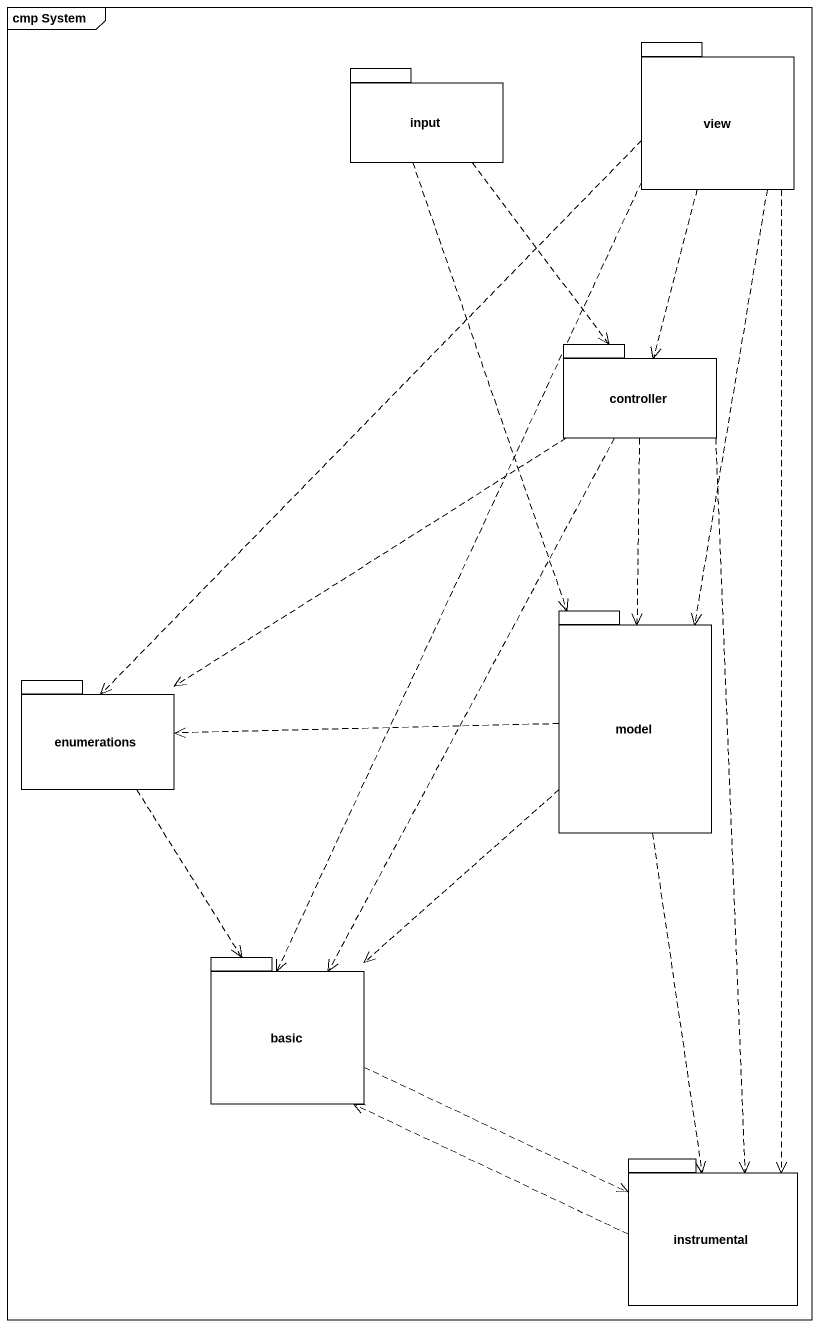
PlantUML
@startuml
mainframe cmp System
package input {
}
package view {
}
package controller {
}
package model {
}
package enumerations {
}
package basic {
}
package instrumental {
}
input ..> controller
input ..> model
view ..> controller
view ..> model
view ..> enumerations
view ..> basic
view ..> instrumental
controller ..> model
controller ..> enumerations
controller ..> basic
controller ..> instrumental
model .left.> enumerations
model ..> basic
model ..> instrumental
enumerations ..> basic
basic .right.> instrumental
instrumental .left.> basic
@enduml
